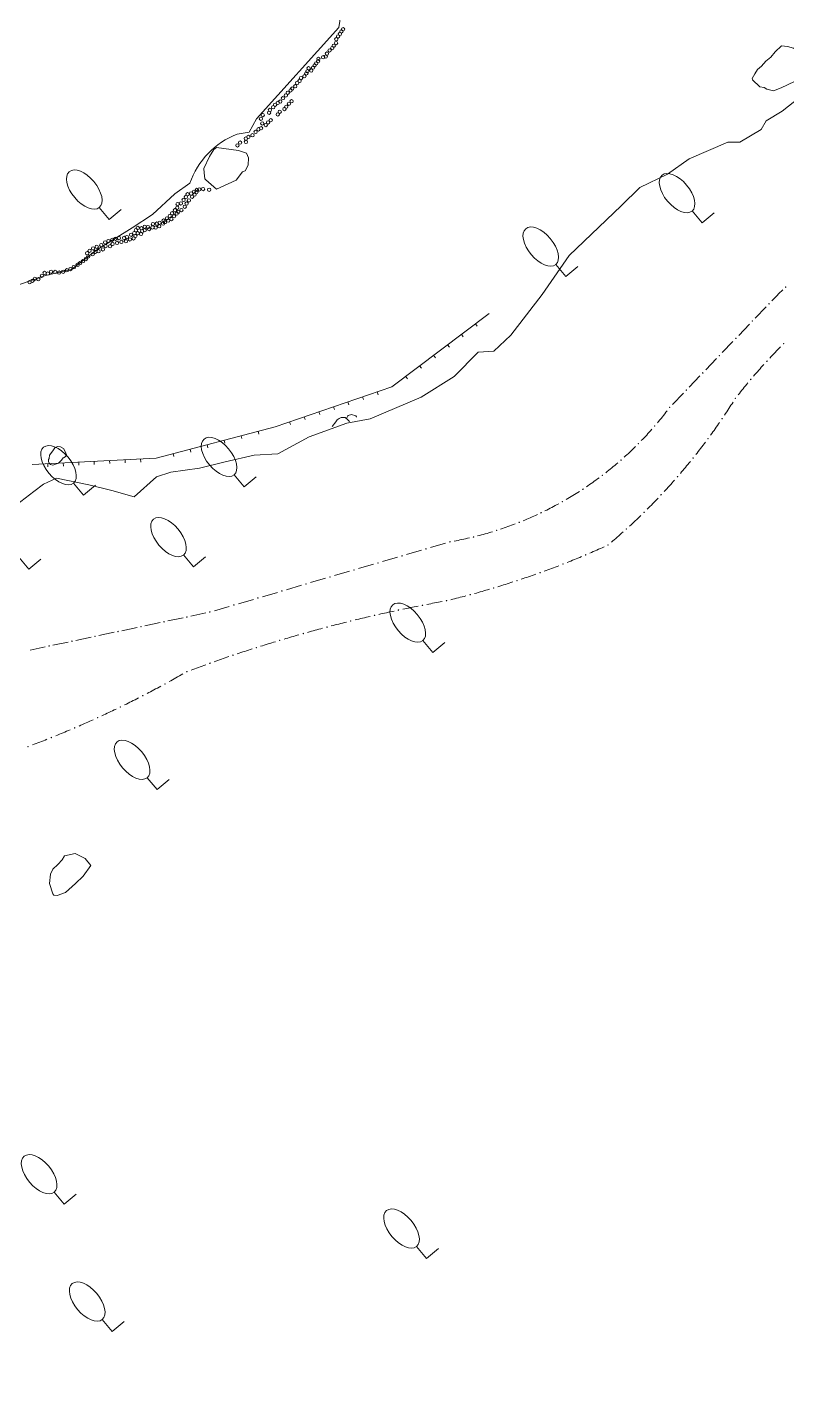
# Model space of a CAD drawing. Header units: metres. Extents: x -10443 to -4073, y -33280 to -26846.
# Drawn here: x -7898.43 to -7874.08, y -29526.97 to -29483.14 of the extents above; entities that cross this region are included whole.
import ezdxf

# ---------------------------------------------------------------- set-up
doc = ezdxf.new("R2010")
doc.units = ezdxf.units.M
doc.header["$MEASUREMENT"] = 0
doc.linetypes.add('CONTINUOUS_1', pattern=[0])
doc.linetypes.add('CONTINUOUS_2', pattern=[0])
for name, color, linetype, lineweight in [('園路', 241, 'CONTINUOUS_2', 18), ('木', 254, 'CONTINUOUS_2', 18), ('木材', 241, 'CONTINUOUS_2', 18), ('石', 241, 'CONTINUOUS_2', 18), ('護岸', 241, 'CONTINUOUS_2', 18)]:
    doc.layers.add(name, color=color, linetype=linetype, lineweight=lineweight)

msp = doc.modelspace()

# ---------------------------------------------------------------- hatches: boundary and pattern name
at = {"layer": '園路', "linetype": 'CONTINUOUS_1', "lineweight": 18}
for points in [[(-7874.102, -29491.475, 1), (-7874.117, -29491.475, 1)], [(-7874.636, -29492.011, 1), (-7874.651, -29492.011, 1)], [(-7875.166, -29492.565, 1), (-7875.181, -29492.565, 1)], [(-7875.697, -29493.119, 1), (-7875.712, -29493.119, 1)], [(-7874.164, -29493.288, 1), (-7874.179, -29493.288, 1)], [(-7876.228, -29493.672, 1), (-7876.243, -29493.672, 1)], [(-7874.703, -29493.852, 1), (-7874.718, -29493.852, 1)], [(-7876.758, -29494.226, 1), (-7876.773, -29494.226, 1)], [(-7875.219, -29494.437, 1), (-7875.234, -29494.437, 1)], [(-7877.289, -29494.78, 1), (-7877.304, -29494.78, 1)], [(-7875.712, -29495.042, 1), (-7875.727, -29495.042, 1)], [(-7877.82, -29495.334, 1), (-7877.835, -29495.334, 1)], [(-7876.138, -29495.697, 1), (-7876.153, -29495.697, 1)], [(-7878.302, -29495.932, 1), (-7878.317, -29495.932, 1)], [(-7878.824, -29496.497, 1), (-7878.839, -29496.497, 1)], [(-7876.591, -29496.336, 1), (-7876.606, -29496.336, 1)], [(-7879.384, -29497.024, 1), (-7879.399, -29497.024, 1)], [(-7877.068, -29496.956, 1), (-7877.083, -29496.956, 1)], [(-7879.978, -29497.511, 1), (-7879.993, -29497.511, 1)], [(-7880.605, -29497.956, 1), (-7880.62, -29497.956, 1)], [(-7877.569, -29497.557, 1), (-7877.584, -29497.557, 1)], [(-7881.26, -29498.358, 1), (-7881.275, -29498.358, 1)], [(-7878.093, -29498.137, 1), (-7878.108, -29498.137, 1)], [(-7881.942, -29498.713, 1), (-7881.957, -29498.713, 1)], [(-7878.64, -29498.697, 1), (-7878.655, -29498.697, 1)], [(-7882.647, -29499.021, 1), (-7882.662, -29499.021, 1)], [(-7879.208, -29499.235, 1), (-7879.223, -29499.235, 1)], [(-7884.863, -29499.645, 1), (-7884.878, -29499.645, 1)], [(-7884.111, -29499.488, 1), (-7884.126, -29499.488, 1)], [(-7883.371, -29499.279, 1), (-7883.386, -29499.279, 1)], [(-7886.404, -29500.095, 1), (-7886.419, -29500.095, 1)], [(-7885.634, -29499.87, 1), (-7885.649, -29499.87, 1)], [(-7880.515, -29500.063, 1), (-7880.53, -29500.063, 1)], [(-7879.797, -29499.749, 1), (-7879.812, -29499.749, 1)], [(-7887.945, -29500.546, 1), (-7887.96, -29500.546, 1)], [(-7887.174, -29500.321, 1), (-7887.189, -29500.321, 1)], [(-7881.241, -29500.358, 1), (-7881.256, -29500.358, 1)], [(-7889.486, -29500.997, 1), (-7889.501, -29500.997, 1)], [(-7888.715, -29500.771, 1), (-7888.73, -29500.771, 1)], [(-7882.716, -29500.889, 1), (-7882.731, -29500.889, 1)], [(-7881.975, -29500.633, 1), (-7881.99, -29500.633, 1)], [(-7891.027, -29501.447, 1), (-7891.042, -29501.447, 1)], [(-7890.256, -29501.222, 1), (-7890.271, -29501.222, 1)], [(-7884.216, -29501.34, 1), (-7884.231, -29501.34, 1)], [(-7883.463, -29501.124, 1), (-7883.478, -29501.124, 1)], [(-7892.567, -29501.898, 1), (-7892.582, -29501.898, 1)], [(-7891.797, -29501.673, 1), (-7891.812, -29501.673, 1)], [(-7886.518, -29501.835, 1), (-7886.533, -29501.835, 1)], [(-7885.748, -29501.679, 1), (-7885.763, -29501.679, 1)], [(-7884.975, -29501.535, 1), (-7884.99, -29501.535, 1)], [(-7894.04, -29502.21, 1), (-7894.055, -29502.21, 1)], [(-7893.304, -29502.054, 1), (-7893.319, -29502.054, 1)], [(-7888.05, -29502.186, 1), (-7888.065, -29502.186, 1)], [(-7887.286, -29502.004, 1), (-7887.301, -29502.004, 1)], [(-7896.248, -29502.677, 1), (-7896.263, -29502.677, 1)], [(-7895.512, -29502.521, 1), (-7895.527, -29502.521, 1)], [(-7894.776, -29502.365, 1), (-7894.791, -29502.365, 1)], [(-7889.57, -29502.587, 1), (-7889.585, -29502.587, 1)], [(-7888.812, -29502.38, 1), (-7888.827, -29502.38, 1)], [(-7897.721, -29502.989, 1), (-7897.736, -29502.989, 1)], [(-7896.985, -29502.833, 1), (-7897, -29502.833, 1)], [(-7891.076, -29503.038, 1), (-7891.091, -29503.038, 1)], [(-7890.325, -29502.806, 1), (-7890.34, -29502.806, 1)], [(-7892.565, -29503.538, 1), (-7892.58, -29503.538, 1)], [(-7891.823, -29503.282, 1), (-7891.838, -29503.282, 1)], [(-7893.304, -29503.807, 1), (-7893.319, -29503.807, 1)], [(-7894.006, -29504.202, 1), (-7894.021, -29504.202, 1)], [(-7895.438, -29504.942, 1), (-7895.453, -29504.942, 1)], [(-7894.718, -29504.58, 1), (-7894.733, -29504.58, 1)], [(-7896.166, -29505.285, 1), (-7896.181, -29505.285, 1)], [(-7896.903, -29505.612, 1), (-7896.918, -29505.612, 1)], [(-7898.399, -29506.212, 1), (-7898.414, -29506.212, 1)], [(-7897.647, -29505.921, 1), (-7897.662, -29505.921, 1)]]:
    msp.add_hatch(color=241, dxfattribs=at).paths.add_polyline_path(points, flags=0)

# ---------------------------------------------------------------- linework, layer by layer
at = {"layer": '園路', "color": 1, "linetype": 'CONTINUOUS_1', "lineweight": 18}
for p, q in [((-7874.736, -29492.108), (-7875.081, -29492.469)), ((-7884.06, -29492.653), (-7883.999, -29492.733)), ((-7875.266, -29492.661), (-7875.612, -29493.022)), ((-7884.507, -29492.989), (-7884.447, -29493.069)), ((-7884.954, -29493.325), (-7884.894, -29493.405)), ((-7875.797, -29493.215), (-7876.143, -29493.576)), ((-7885.848, -29493.998), (-7885.788, -29494.078)), ((-7885.401, -29493.662), (-7885.341, -29493.742)), ((-7876.327, -29493.769), (-7876.673, -29494.13)), ((-7886.295, -29494.334), (-7886.235, -29494.414)), ((-7876.858, -29494.323), (-7877.204, -29494.683)), ((-7887.21, -29494.831), (-7887.177, -29494.925)), ((-7877.389, -29494.876), (-7877.735, -29495.237)), ((-7888.613, -29495.311), (-7888.581, -29495.406)), ((-7888.145, -29495.151), (-7888.113, -29495.246)), ((-7887.678, -29494.991), (-7887.645, -29495.085)), ((-7889.549, -29495.631), (-7889.516, -29495.726)), ((-7889.081, -29495.471), (-7889.048, -29495.566)), ((-7891.029, -29496.096), (-7891.004, -29496.192)), ((-7890.016, -29495.792), (-7889.984, -29495.886)), ((-7892.664, -29496.528), (-7892.639, -29496.625)), ((-7892.119, -29496.384), (-7892.094, -29496.481)), ((-7891.574, -29496.24), (-7891.549, -29496.336)), ((-7896.285, -29497.063), (-7896.279, -29497.162)), ((-7895.788, -29497.037), (-7895.783, -29497.137)), ((-7895.292, -29497.011), (-7895.287, -29497.111)), ((-7894.796, -29496.986), (-7894.791, -29497.086)), ((-7893.755, -29496.816), (-7893.729, -29496.913)), ((-7893.21, -29496.672), (-7893.184, -29496.769)), ((-7897.773, -29497.14), (-7897.768, -29497.239)), ((-7897.277, -29497.114), (-7897.272, -29497.214)), ((-7896.781, -29497.088), (-7896.776, -29497.188)), ((-7885.016, -29499.687), (-7885.496, -29499.828)), ((-7886.557, -29500.138), (-7887.037, -29500.278)), ((-7885.786, -29499.913), (-7886.266, -29500.053)), ((-7887.327, -29500.363), (-7887.807, -29500.504)), ((-7888.868, -29500.814), (-7889.348, -29500.954)), ((-7888.098, -29500.589), (-7888.578, -29500.729)), ((-7890.409, -29501.265), (-7890.889, -29501.405)), ((-7889.639, -29501.039), (-7890.118, -29501.18)), ((-7891.95, -29501.715), (-7892.43, -29501.856)), ((-7891.179, -29501.49), (-7891.659, -29501.63)), ((-7894.171, -29502.236), (-7894.66, -29502.339)), ((-7893.435, -29502.08), (-7893.924, -29502.184)), ((-7892.698, -29501.924), (-7893.188, -29502.028)), ((-7896.379, -29502.703), (-7896.869, -29502.807)), ((-7895.643, -29502.547), (-7896.132, -29502.651)), ((-7894.907, -29502.392), (-7895.396, -29502.495)), ((-7897.852, -29503.015), (-7898.341, -29503.118)), ((-7897.116, -29502.859), (-7897.605, -29502.962))]:
    msp.add_line(p, q, dxfattribs=at)
at = {"layer": '園路', "color": 1, "linetype": 'CONTINUOUS_1', "lineweight": 18, "flags": 128}
msp.add_lwpolyline([(-7898.269, -29497.165), (-7894.3, -29496.96), (-7890.484, -29495.952), (-7886.742, -29494.67), (-7883.612, -29492.317)], dxfattribs=at)
at = {"layer": '園路', "color": 1, "linetype": 'CONTINUOUS_1', "lineweight": 18}
for centre in [(-7874.109, -29491.475), (-7874.643, -29492.011), (-7875.174, -29492.565), (-7875.704, -29493.119), (-7874.172, -29493.288), (-7876.235, -29493.672), (-7874.711, -29493.852), (-7876.766, -29494.226), (-7875.227, -29494.437), (-7877.296, -29494.78), (-7875.719, -29495.042), (-7877.827, -29495.334), (-7876.146, -29495.697), (-7878.309, -29495.932), (-7878.831, -29496.497), (-7876.598, -29496.336), (-7879.391, -29497.024), (-7877.075, -29496.956), (-7879.986, -29497.511), (-7880.612, -29497.956), (-7877.576, -29497.557), (-7881.268, -29498.358), (-7878.101, -29498.137), (-7881.95, -29498.713), (-7878.647, -29498.697), (-7882.654, -29499.021), (-7879.216, -29499.235), (-7884.871, -29499.645), (-7884.118, -29499.488), (-7883.378, -29499.279), (-7886.412, -29500.095), (-7885.641, -29499.87), (-7880.523, -29500.063), (-7879.805, -29499.749), (-7887.952, -29500.546), (-7887.182, -29500.321), (-7881.249, -29500.358), (-7889.493, -29500.997), (-7888.723, -29500.771), (-7882.723, -29500.889), (-7881.982, -29500.633), (-7891.034, -29501.447), (-7890.264, -29501.222), (-7884.224, -29501.34), (-7883.471, -29501.124), (-7892.575, -29501.898), (-7891.804, -29501.673), (-7886.526, -29501.835), (-7885.755, -29501.679), (-7884.983, -29501.535), (-7894.047, -29502.21), (-7893.311, -29502.054), (-7888.058, -29502.186), (-7887.293, -29502.004), (-7896.256, -29502.677), (-7895.52, -29502.521), (-7894.784, -29502.365), (-7889.577, -29502.587), (-7888.819, -29502.38), (-7897.728, -29502.989), (-7896.992, -29502.833), (-7891.083, -29503.038), (-7890.332, -29502.806), (-7892.573, -29503.538), (-7891.83, -29503.282), (-7893.312, -29503.807), (-7894.014, -29504.202), (-7895.445, -29504.942), (-7894.725, -29504.58), (-7896.174, -29505.285), (-7896.911, -29505.612), (-7898.406, -29506.212), (-7897.655, -29505.921)]:
    msp.add_circle(centre, 0.0075, dxfattribs=at)
for centre, radius, start, end in [((-7862.475, -29503.6), 16.804, 134.2545, 135.9594), ((-7860.403, -29506.996), 19.429, 135.5399, 137.0144), ((-7860.403, -29506.996), 19.429, 137.8402, 139.3147), ((-7860.403, -29506.996), 19.429, 140.1404, 141.6149), ((-7892.584, -29484.532), 19.871, 326.2207, 327.6624), ((-7886.777, -29488.62), 11.188, 319.8777, 322.4382), ((-7886.777, -29488.62), 11.188, 315.9399, 318.5005), ((-7892.584, -29484.532), 19.871, 323.9648, 325.4065), ((-7886.777, -29488.62), 11.188, 312.0022, 314.5627), ((-7892.584, -29484.532), 19.871, 321.7089, 323.1506), ((-7892.584, -29484.532), 19.871, 319.4529, 320.8946), ((-7886.777, -29488.62), 11.188, 308.0645, 310.625), ((-7886.777, -29488.62), 11.188, 304.1267, 306.6872), ((-7892.584, -29484.532), 19.871, 317.197, 318.6387), ((-7886.777, -29488.62), 11.188, 300.189, 302.7495), ((-7892.584, -29484.532), 19.871, 314.9411, 316.3827), ((-7886.777, -29488.62), 11.188, 292.3135, 294.874), ((-7886.777, -29488.62), 11.188, 296.2512, 298.8118), ((-7892.584, -29484.532), 19.871, 312.6851, 314.1268), ((-7886.777, -29488.62), 11.188, 288.3757, 290.9363), ((-7886.777, -29488.62), 11.188, 280.5002, 283.0608), ((-7886.777, -29488.62), 11.188, 284.438, 286.9985), ((-7892.584, -29484.532), 19.871, 310.4292, 311.8709), ((-7891.94, -29472.967), 29.404, 291.5982, 292.5725), ((-7891.94, -29472.967), 29.404, 293.1251, 294.0994), ((-7891.94, -29472.967), 29.404, 290.0713, 291.0456), ((-7891.94, -29472.967), 29.404, 287.0174, 287.9917), ((-7891.94, -29472.967), 29.404, 288.5443, 289.5186), ((-7891.94, -29472.967), 29.404, 283.9636, 284.9379), ((-7891.94, -29472.967), 29.404, 285.4905, 286.4648), ((-7876.684, -29548.376), 47.57, 102.1124, 102.7146), ((-7876.684, -29548.376), 47.57, 101.1658, 101.768), ((-7876.684, -29548.376), 47.57, 100.2192, 100.8214), ((-7876.684, -29548.376), 47.57, 104.0056, 104.6078), ((-7876.684, -29548.376), 47.57, 103.059, 103.6612), ((-7876.684, -29548.376), 47.57, 105.8987, 106.501), ((-7876.684, -29548.376), 47.57, 104.9521, 105.5544), ((-7876.684, -29548.376), 47.57, 107.7919, 108.3941), ((-7876.684, -29548.376), 47.57, 106.8453, 107.4475), ((-7876.684, -29548.376), 47.57, 109.6851, 110.2873), ((-7876.684, -29548.376), 47.57, 108.7385, 109.3407), ((-7910.224, -29474.581), 33.767, 298.9487, 299.7972), ((-7910.224, -29474.581), 33.767, 297.5815, 298.4299), ((-7910.224, -29474.581), 33.767, 296.2142, 297.0626), ((-7910.224, -29474.581), 33.767, 293.4797, 294.3281), ((-7910.224, -29474.581), 33.767, 294.8469, 295.6953), ((-7910.224, -29474.581), 33.767, 292.1124, 292.9608), ((-7910.224, -29474.581), 33.767, 290.7451, 291.5935)]:
    msp.add_arc(centre, radius, start, end, dxfattribs=at)
at = {"layer": '木', "color": 1, "linetype": 'CONTINUOUS_1', "lineweight": 18}
for p, q in [((-7895.798, -29489.306), (-7896.119, -29488.923)), ((-7895.415, -29488.985), (-7895.798, -29489.306)), ((-7876.788, -29489.418), (-7877.109, -29489.034)), ((-7876.405, -29489.096), (-7876.788, -29489.418)), ((-7881.159, -29491.134), (-7881.48, -29490.751)), ((-7880.776, -29490.813), (-7881.159, -29491.134)), ((-7891.475, -29497.881), (-7891.797, -29497.498)), ((-7896.624, -29498.145), (-7896.946, -29497.762)), ((-7896.241, -29497.824), (-7896.624, -29498.145)), ((-7891.092, -29497.559), (-7891.475, -29497.881)), ((-7898.379, -29500.525), (-7898.701, -29500.142)), ((-7893.097, -29500.45), (-7893.418, -29500.067)), ((-7892.714, -29500.129), (-7893.097, -29500.45)), ((-7897.996, -29500.204), (-7898.379, -29500.525)), ((-7885.424, -29503.195), (-7885.745, -29502.812)), ((-7885.041, -29502.873), (-7885.424, -29503.195)), ((-7894.264, -29507.593), (-7894.585, -29507.21)), ((-7893.881, -29507.272), (-7894.264, -29507.593)), ((-7897.246, -29520.884), (-7897.567, -29520.501)), ((-7896.863, -29520.563), (-7897.246, -29520.884)), ((-7885.624, -29522.626), (-7885.945, -29522.243)), ((-7885.241, -29522.305), (-7885.624, -29522.626)), ((-7895.703, -29524.969), (-7896.025, -29524.586)), ((-7895.32, -29524.648), (-7895.703, -29524.969))]:
    msp.add_line(p, q, dxfattribs=at)
for centre in [(-7896.601, -29488.349), (-7877.591, -29488.46), (-7881.962, -29490.177), (-7897.428, -29497.188), (-7892.279, -29496.923), (-7893.901, -29499.493), (-7886.227, -29502.237), (-7895.067, -29506.636), (-7898.049, -29519.927), (-7886.427, -29521.669), (-7896.507, -29524.012)]:
    msp.add_ellipse(centre, major_axis=(-0.482, 0.575), ratio=0.533333, dxfattribs=at)
at = {"layer": '木材', "color": 4, "linetype": 'CONTINUOUS_2', "lineweight": 18}
for centre in [(-7888.521, -29483.525), (-7888.462, -29483.436), (-7888.404, -29483.357), (-7888.354, -29483.273), (-7888.301, -29483.203), (-7888.732, -29483.886), (-7888.648, -29483.809), (-7888.599, -29483.732), (-7888.524, -29483.648), (-7889.213, -29484.366), (-7889.165, -29484.299), (-7889.104, -29484.232), (-7889.093, -29484.159), (-7888.941, -29484.103), (-7888.859, -29484.083), (-7888.822, -29483.988), (-7889.651, -29484.773), (-7889.54, -29484.714), (-7889.48, -29484.623), (-7889.447, -29484.551), (-7889.406, -29484.454), (-7889.322, -29484.532), (-7889.266, -29484.436), (-7890.078, -29485.24), (-7889.987, -29485.168), (-7889.93, -29485.106), (-7889.836, -29485.035), (-7889.774, -29484.927), (-7889.694, -29484.862), (-7890.544, -29485.709), (-7890.482, -29485.626), (-7890.395, -29485.567), (-7890.318, -29485.524), (-7890.232, -29485.42), (-7890.137, -29485.326), (-7890.125, -29485.689), (-7890.036, -29485.593), (-7889.953, -29485.516), (-7890.934, -29486.076), (-7890.88, -29485.958), (-7890.675, -29485.885), (-7890.65, -29485.791), (-7890.619, -29486.122), (-7890.399, -29485.935), (-7890.334, -29485.85), (-7890.183, -29485.766), (-7891.206, -29486.603), (-7891.107, -29486.496), (-7891.019, -29486.415), (-7890.929, -29486.382), (-7890.895, -29486.224), (-7890.782, -29486.277), (-7890.706, -29486.195), (-7891.69, -29486.932), (-7891.607, -29486.841), (-7891.42, -29486.712), (-7891.419, -29486.817), (-7891.336, -29486.658), (-7892.987, -29488.357), (-7892.913, -29488.341), (-7892.793, -29488.332), (-7892.596, -29488.351), (-7893.504, -29488.791), (-7893.415, -29488.681), (-7893.343, -29488.582), (-7893.32, -29488.796), (-7893.288, -29488.496), (-7893.243, -29488.694), (-7893.176, -29488.473), (-7893.144, -29488.579), (-7893.085, -29488.418), (-7893.062, -29488.508), (-7893.004, -29488.434), (-7893.86, -29489.199), (-7893.785, -29489.108), (-7893.721, -29489.205), (-7893.694, -29489.01), (-7893.637, -29489.118), (-7893.618, -29488.932), (-7893.611, -29488.814), (-7893.589, -29489.062), (-7893.486, -29489.003), (-7893.38, -29488.898), (-7894.945, -29489.649), (-7894.888, -29489.579), (-7894.768, -29489.587), (-7894.746, -29489.681), (-7894.664, -29489.537), (-7894.663, -29489.654), (-7894.56, -29489.553), (-7894.521, -29489.616), (-7894.413, -29489.56), (-7894.402, -29489.456), (-7894.309, -29489.566), (-7894.271, -29489.438), (-7894.196, -29489.524), (-7894.186, -29489.409), (-7894.073, -29489.438), (-7894.059, -29489.342), (-7894.018, -29489.395), (-7893.951, -29489.272), (-7893.911, -29489.341), (-7893.809, -29489.291), (-7895.931, -29490.041), (-7895.826, -29490), (-7895.705, -29489.957), (-7895.691, -29490.089), (-7895.602, -29489.925), (-7895.548, -29490.057), (-7895.489, -29489.902), (-7895.412, -29490.025), (-7895.327, -29489.896), (-7895.264, -29490.003), (-7895.233, -29489.873), (-7895.135, -29489.947), (-7895.1, -29489.798), (-7895.02, -29489.915), (-7894.996, -29489.745), (-7894.96, -29489.836), (-7894.887, -29489.75), (-7894.781, -29489.77), (-7896.509, -29490.389), (-7896.476, -29490.493), (-7896.431, -29490.309), (-7896.329, -29490.423), (-7896.318, -29490.234), (-7896.242, -29490.342), (-7896.202, -29490.183), (-7896.14, -29490.324), (-7896.058, -29490.128), (-7896.002, -29490.265), (-7895.916, -29490.161), (-7895.776, -29490.164), (-7897.664, -29490.983), (-7897.533, -29490.99), (-7897.278, -29490.981), (-7897.158, -29490.934), (-7897.046, -29490.899), (-7896.936, -29490.836), (-7896.817, -29490.762), (-7896.74, -29490.711), (-7896.643, -29490.647), (-7896.552, -29490.574), (-7898.356, -29491.322), (-7898.265, -29491.271), (-7898.183, -29491.208), (-7898.071, -29491.224), (-7897.961, -29491.113), (-7897.872, -29491.02), (-7897.77, -29491.04), (-7897.408, -29491.012)]:
    msp.add_circle(centre, 0.0535, dxfattribs=at)
at = {"layer": '石', "color": 4, "linetype": 'CONTINUOUS_2', "lineweight": 18, "flags": 128}
for points in [[(-7875.184, -29484.781), (-7875.097, -29484.64), (-7875.009, -29484.496), (-7874.883, -29484.39), (-7874.739, -29484.233), (-7874.579, -29484.099), (-7874.449, -29483.93), (-7874.246, -29483.738), (-7874.049, -29483.758), (-7873.856, -29483.811), (-7873.674, -29483.931), (-7873.646, -29484.073), (-7873.619, -29484.245), (-7873.636, -29484.439), (-7873.672, -29484.59), (-7873.716, -29484.732), (-7873.828, -29484.876), (-7874.25, -29485.089), (-7874.493, -29485.183), (-7874.709, -29485.124), (-7874.801, -29485.077), (-7874.939, -29485.052), (-7875.175, -29484.826), (-7875.184, -29484.781)], [(-7892.7, -29488.032), (-7892.357, -29488.332), (-7891.73, -29488.046), (-7891.526, -29487.78), (-7891.445, -29487.745), (-7891.341, -29487.568), (-7891.337, -29487.327), (-7891.394, -29487.179), (-7891.654, -29487.091), (-7892.364, -29486.998), (-7892.451, -29487.06), (-7892.582, -29487.286), (-7892.768, -29487.668), (-7892.761, -29487.808), (-7892.731, -29488.002), (-7892.7, -29488.032)], [(-7888.65, -29495.95), (-7888.532, -29495.791), (-7888.487, -29495.73), (-7888.432, -29495.687), (-7888.36, -29495.659), (-7888.239, -29495.661), (-7888.158, -29495.724), (-7888.106, -29495.777), (-7888.092, -29495.793)], [(-7888.195, -29495.686), (-7888.152, -29495.6), (-7888.143, -29495.588), (-7888.032, -29495.562), (-7887.89, -29495.608), (-7887.868, -29495.632), (-7887.865, -29495.636)], [(-7897.727, -29496.967), (-7897.716, -29496.868), (-7897.612, -29496.731), (-7897.542, -29496.635), (-7897.461, -29496.583), (-7897.361, -29496.596), (-7897.272, -29496.651), (-7897.213, -29496.743), (-7897.17, -29496.853), (-7897.206, -29496.904), (-7897.243, -29496.935), (-7897.279, -29496.949), (-7897.337, -29497.026), (-7897.433, -29497.119), (-7897.607, -29497.182), (-7897.687, -29497.164), (-7897.724, -29497.12), (-7897.748, -29497.072), (-7897.746, -29497.009), (-7897.727, -29496.967)], [(-7897.609, -29510.935), (-7897.712, -29510.598), (-7897.683, -29510.309), (-7897.614, -29510.139), (-7897.451, -29509.992), (-7897.305, -29509.843), (-7897.236, -29509.711), (-7896.896, -29509.643), (-7896.57, -29509.804), (-7896.387, -29510.022), (-7896.639, -29510.366), (-7896.887, -29510.601), (-7897.207, -29510.895), (-7897.466, -29510.985), (-7897.577, -29510.973), (-7897.609, -29510.935)]]:
    msp.add_lwpolyline(points, dxfattribs=at)
at = {"layer": '護岸', "color": 1, "lineweight": 18, "flags": 128}
msp.add_lwpolyline([(-7912.45, -29581.862), (-7918.543, -29585.261), (-7918.892, -29584.432), (-7919.487, -29584.063), (-7919.631, -29583.657), (-7920.146, -29583.134), (-7920.457, -29582.659), (-7920.509, -29582.23), (-7920.912, -29581.514), (-7921.218, -29580.705), (-7921.428, -29579.702), (-7921.1, -29578.57), (-7921.441, -29577.815), (-7921.62, -29576.685), (-7921.344, -29576.307), (-7921.314, -29576.003), (-7920.979, -29575.547), (-7920.813, -29574.851), (-7920.49, -29574.097), (-7919.859, -29573.095), (-7919.816, -29572.476, -0.288423), (-7918.81, -29571.11), (-7918.581, -29570.411), (-7918.358, -29569.775), (-7917.989, -29568.752), (-7917.639, -29568.504), (-7917.279, -29567.66), (-7917.023, -29567.191), (-7916.753, -29566.501), (-7916.316, -29566.114), (-7915.988, -29565.62), (-7915.84, -29565.122), (-7915.484, -29564.761), (-7915.325, -29563.775), (-7915.273, -29563.314), (-7914.96, -29562.876), (-7915.002, -29562.301), (-7914.707, -29560.939), (-7914.33, -29559.7, 0.194338), (-7917.22, -29546.765, 0.069516), (-7923.025, -29539.812), (-7924.976, -29538.062), (-7925.905, -29536.865), (-7927.1, -29536.237), (-7928.19, -29535.644), (-7928.948, -29534.702), (-7929.929, -29534.723), (-7930.151, -29534.316), (-7930.235, -29533.574), (-7930.46, -29533.411), (-7930.917, -29532.971), (-7931.3, -29532.161), (-7931.314, -29531.643, -0.024416), (-7931.642, -29531.023, -0.125332), (-7932.78, -29529.052), (-7933.201, -29527.981, 0.231484), (-7934.194, -29527.13), (-7934.671, -29526.652), (-7934.879, -29525.484, -0.264542), (-7936.216, -29524.65), (-7936.552, -29524.426), (-7936.657, -29524.056), (-7936.857, -29523.823), (-7937.169, -29524.031), (-7938.551, -29523.928, 0.025048), (-7939.01, -29523.963), (-7939.431, -29524.182), (-7939.618, -29524.088), (-7940.04, -29524.215), (-7940.211, -29524.025), (-7940.101, -29523.77), (-7940.304, -29520.437), (-7939.766, -29520.321), (-7938.368, -29520.417), (-7937.261, -29520.146), (-7936.807, -29519.697), (-7936.373, -29519.63), (-7936.31, -29519.62), (-7934.652, -29518.95), (-7934.636, -29519.014), (-7934.494, -29518.655), (-7933.889, -29518.262), (-7933.356, -29517.94), (-7932.78, -29517.573), (-7932.341, -29517.254, -0.101763), (-7930.792, -29515.702), (-7930.233, -29515.485, -0.124184), (-7928.386, -29513.623), (-7927.286, -29512.617, -0.076263), (-7925.912, -29511.349), (-7925.666, -29511.151), (-7925.093, -29510.775), (-7924.916, -29510.71), (-7924.547, -29510.483), (-7924.427, -29510.037, 0.12791), (-7923.562, -29509.261, -0.12455), (-7922.705, -29508.017, 0.042697), (-7921.253, -29506.928, -0.143457), (-7920.251, -29505.61, -0.24416), (-7916.01, -29502.496), (-7914.313, -29501.685), (-7914.019, -29501.214), (-7912.337, -29499.863), (-7910.137, -29498.324), (-7908.073, -29497.231), (-7906.706, -29496.348), (-7905.48, -29495.237, -0.056829), (-7902.436, -29492.995, -0.036659), (-7897.846, -29491.108), (-7897.015, -29490.91), (-7896.202, -29490.283), (-7895.07, -29489.579), (-7894.411, -29489.146), (-7893.7, -29488.484), (-7893.216, -29488.145, -0.222982), (-7891.693, -29486.57), (-7891.316, -29486.502), (-7891.082, -29486.074), (-7888.441, -29483.145), (-7888.37, -29482.739), (-7887.804, -29482.412), (-7887.196, -29481.704), (-7886.723, -29480.913), (-7886.337, -29480.588, -0.123015), (-7883.749, -29477.429), (-7882.062, -29476.161, -0.129953), (-7879.918, -29474.593), (-7876.575, -29472.216), (-7872.917, -29471.105), (-7872.318, -29470.588), (-7871.084, -29470.388), (-7869.982, -29469.676), (-7868.422, -29468.997), (-7867.466, -29468.793), (-7864.066, -29467.339), (-7862.978, -29467.032), (-7862.623, -29466.86), (-7862.018, -29465.781), (-7861.321, -29465.767), (-7860.755, -29465.578), (-7859.888, -29464.858), (-7859.698, -29464.054), (-7860.132, -29463.405), (-7859.18, -29461.795), (-7858.439, -29460.672, -0.222516), (-7856.241, -29455.341), (-7855.569, -29454.811), (-7854.332, -29454.105), (-7852.287, -29453.774, -0.125683), (-7846.07, -29453.631), (-7839.624, -29455.718), (-7836.702, -29456.426), (-7836.082, -29456.91), (-7833.788, -29458.073), (-7832.161, -29459.106), (-7830.976, -29460.124), (-7830.114, -29460.486), (-7829.127, -29461.689), (-7827.574, -29463.12), (-7824.963, -29465.154), (-7823.152, -29466.944), (-7821.527, -29468.842), (-7819.952, -29469.481), (-7819.547, -29469.965), (-7817.905, -29470.861), (-7817.095, -29471.218), (-7815.793, -29471.773), (-7815.06, -29472.084), (-7813.805, -29472.113), (-7812.721, -29471.873), (-7811.412, -29472.329), (-7809.619, -29473.554, -0.376867), (-7808.603, -29477.905), (-7810.031, -29478.461), (-7811.372, -29479.585), (-7814.83, -29479.869), (-7819.656, -29478.088), (-7820.364, -29478.162), (-7821.829, -29479.024), (-7824.693, -29482.344), (-7826.484, -29485.472), (-7827.36, -29486.756), (-7827.419, -29487.223), (-7828.163, -29488.869), (-7828.778, -29489.236), (-7828.866, -29489.837), (-7829.65, -29490.297), (-7830.175, -29491.183), (-7830.503, -29492.578), (-7831.483, -29495.278, 0.089045), (-7831.874, -29505.042, 0.164021), (-7829.786, -29511.434), (-7829.314, -29512.444), (-7828.82, -29512.823), (-7827.479, -29514.775), (-7825.884, -29516.793, 0.188853), (-7822.833, -29518.768, -0.31035), (-7818.103, -29523.784), (-7818.006, -29524.748), (-7817.922, -29525.742, -0.135695), (-7820.185, -29531.02, 0.046883), (-7821.873, -29533.913), (-7822.154, -29534.795), (-7822.208, -29535.199), (-7822.513, -29535.744), (-7822.746, -29536.222), (-7822.969, -29536.562), (-7826.09, -29535.446), (-7825.627, -29534.418), (-7826.501, -29533.347), (-7828.047, -29533.36), (-7830.703, -29532.479), (-7830.495, -29531.323), (-7830.325, -29529.811), (-7829.931, -29528.324), (-7829.918, -29528.191), (-7829.628, -29526.754), (-7829.68, -29525.611), (-7829.867, -29524.794, 0.110139), (-7830.54, -29522.264), (-7831.542, -29522.374), (-7834.724, -29517.698), (-7835.571, -29516.728), (-7837.263, -29514.672), (-7837.59, -29513.183), (-7838.299, -29511.362, -0.14227), (-7838.219, -29502.627), (-7837.117, -29496.853), (-7836.34, -29493.44), (-7835.487, -29489.215), (-7834.517, -29486.163), (-7833.215, -29483.706), (-7832.823, -29481.895), (-7832.747, -29478.825), (-7832.667, -29477.569), (-7833.058, -29475.821), (-7834.441, -29474.774), (-7834.275, -29474.108), (-7834.733, -29473.602), (-7836.657, -29472.664), (-7838.187, -29472.333), (-7840.085, -29471.916), (-7845.18, -29471.158), (-7847.378, -29471.561), (-7848.847, -29471.361), (-7850.121, -29471.294), (-7851.466, -29471.968), (-7852.084, -29472.353), (-7853.124, -29472.665), (-7854.294, -29473.449), (-7855.965, -29474.53), (-7858.437, -29476.374), (-7860.704, -29478.326), (-7861.925, -29479.58), (-7863.398, -29481.162), (-7866.587, -29482.702), (-7868.181, -29483.216), (-7870.553, -29484.218), (-7871.139, -29484.561), (-7872.425, -29484.833), (-7872.857, -29485.163), (-7873.666, -29485.391), (-7874.218, -29485.832), (-7874.735, -29486.145), (-7874.89, -29486.418), (-7875.577, -29486.83), (-7875.965, -29486.826), (-7877.2, -29487.357), (-7877.9, -29487.857), (-7878.785, -29488.281), (-7879.386, -29488.873), (-7881.048, -29490.466), (-7881.916, -29491.709), (-7882.919, -29493.013), (-7883.469, -29493.532), (-7883.965, -29493.56), (-7884.742, -29494.344), (-7885.799, -29495.004), (-7887.432, -29495.698), (-7888.184, -29495.835), (-7889.394, -29496.278), (-7890.397, -29496.824), (-7891.153, -29496.865), (-7892.08, -29497.082), (-7892.903, -29497.279), (-7893.828, -29497.407), (-7894.289, -29497.564), (-7895.002, -29498.206), (-7895.718, -29497.994), (-7896.456, -29497.822), (-7897.487, -29497.601), (-7897.914, -29497.792), (-7898.217, -29498.026), (-7898.909, -29498.563), (-7899.866, -29499.333), (-7900.181, -29499.96), (-7900.698, -29500.443), (-7901.439, -29500.914), (-7902.125, -29501.283), (-7903.527, -29501.732), (-7905.304, -29502.413), (-7907.873, -29503.514), (-7909.358, -29505.039), (-7910.674, -29507.125), (-7911.816, -29508.892), (-7912.156, -29509.486), (-7912.633, -29509.952), (-7913.205, -29510.267), (-7914.008, -29510.996), (-7914.78, -29511.973), (-7915.155, -29512.608), (-7915.562, -29512.998), (-7916.064, -29513.162), (-7917.263, -29513.936), (-7918.367, -29515.093), (-7918.46, -29515.65), (-7919.938, -29517.471), (-7920.365, -29517.914), (-7920.636, -29518.332), (-7921.465, -29519.335), (-7921.737, -29519.663), (-7922.01, -29520.086), (-7922.466, -29520.703), (-7923.144, -29520.996), (-7923.762, -29521.733), (-7923.902, -29523.286), (-7923.954, -29524.137), (-7923.329, -29526.256), (-7922.953, -29527.28), (-7922.205, -29528.349), (-7921.568, -29529.482), (-7920.874, -29531.104), (-7920.767, -29531.935), (-7920.519, -29533.122), (-7919.804, -29534.367), (-7919.125, -29535.477), (-7918.83, -29535.801), (-7918.522, -29535.872), (-7917.197, -29537.791), (-7916.6, -29539.014), (-7916.566, -29539.316), (-7916.089, -29540.002), (-7915.821, -29540.151), (-7914.042, -29542.743), (-7913.045, -29543.84), (-7912.728, -29544.518), (-7912.224, -29544.831), (-7911.256, -29546.325), (-7909.986, -29548.299), (-7909.916, -29548.592), (-7909.511, -29549.075), (-7909.099, -29549.828), (-7908.93, -29550.488), (-7908.964, -29551.022), (-7908.826, -29551.619), (-7908.417, -29552.133), (-7908.058, -29552.744), (-7907.947, -29553.661), (-7907.747, -29554.097), (-7908.09, -29555.362), (-7907.885, -29555.783), (-7908.408, -29560.055), (-7908.746, -29562.139), (-7909.632, -29565.991), (-7910.355, -29567.97), (-7910.93, -29569.837), (-7910.622, -29570.204), (-7911.439, -29573.333), (-7911.654, -29573.928), (-7911.64, -29574.311), (-7911.768, -29575.275), (-7912.096, -29576.106), (-7912.245, -29576.862), (-7912.461, -29578.375), (-7912.422, -29579.382), (-7912.45, -29581.862)], format="xyb", dxfattribs=at)

doc.saveas('drawing.dxf')
